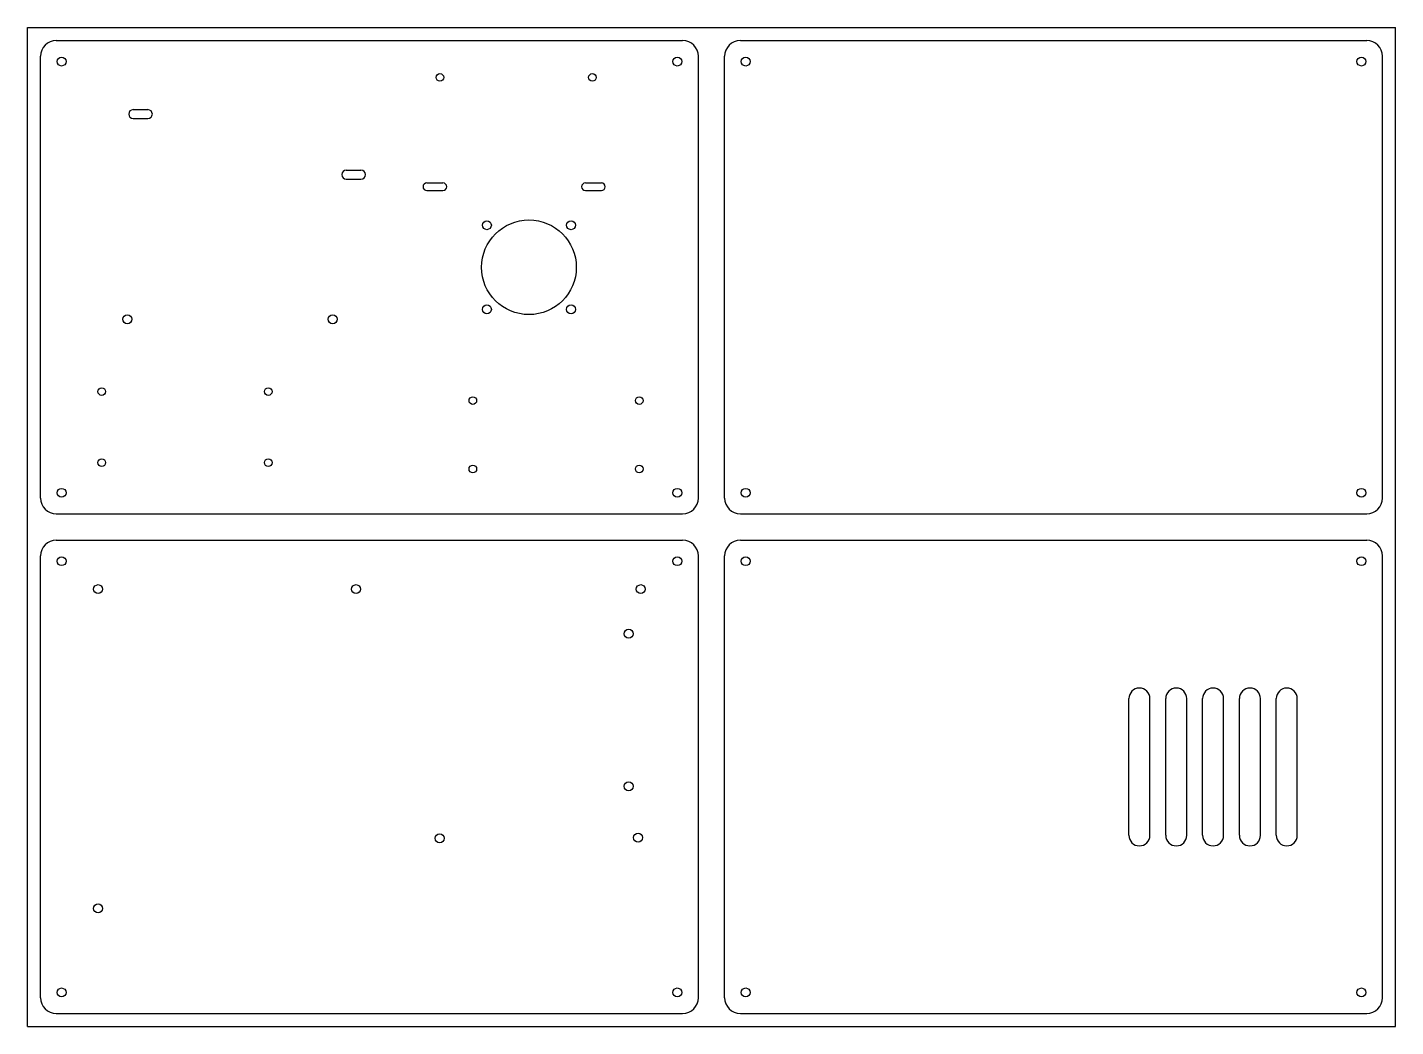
# Model space of a CAD drawing. Header units: millimetres. Extents: x 0 to 520, y 0 to 380.
import ezdxf

# ---------------------------------------------------------------- set-up
doc = ezdxf.new("R2010")
doc.units = ezdxf.units.MM

msp = doc.modelspace()

# ---------------------------------------------------------------- linework, layer by layer
at = {"layer": 'CUT'}
for p, q in [((11, 375), (249, 375)), ((271, 375), (509, 375)), ((5, 201), (5, 369)), ((255, 201), (255, 369)), ((265, 201), (265, 369)), ((515, 201), (515, 369)), ((40.2, 348.7), (45.8, 348.7)), ((40.2, 345.3), (45.8, 345.3)), ((121.19, 325.7), (126.79, 325.7)), ((121.19, 322.3), (126.79, 322.3)), ((151.8155, 320.846), (157.9155, 320.846)), ((151.8155, 317.946), (157.9155, 317.946)), ((212.0655, 320.816), (218.1655, 320.816)), ((212.0655, 317.916), (218.1655, 317.916)), ((11, 195), (249, 195)), ((271, 195), (509, 195)), ((11, 185), (249, 185)), ((271, 185), (509, 185)), ((5, 11), (5, 179)), ((255, 11), (255, 179)), ((265, 11), (265, 179)), ((515, 11), (515, 179)), ((418.63, 72.76), (418.63, 124.76)), ((426.63, 72.76), (426.63, 124.76)), ((432.63, 72.76), (432.63, 124.76)), ((440.63, 72.76), (440.63, 124.76)), ((446.63, 72.76), (446.63, 124.76)), ((454.63, 72.76), (454.63, 124.76)), ((460.63, 72.76), (460.63, 124.76)), ((468.63, 72.76), (468.63, 124.76)), ((474.63, 72.76), (474.63, 124.76)), ((482.63, 72.76), (482.63, 124.76)), ((11, 5), (249, 5)), ((271, 5), (509, 5))]:
    msp.add_line(p, q, dxfattribs=at)
for centre, radius in [((13, 367), 1.7), ((247, 367), 1.7), ((273, 367), 1.7), ((507, 367), 1.7), ((156.7655, 360.966), 1.45), ((214.7655, 360.966), 1.45), ((190.63, 288.76), 18), ((174.63, 304.76), 1.7), ((206.63, 304.76), 1.7), ((38, 269), 1.7), ((116, 269), 1.7), ((174.63, 272.76), 1.7), ((206.63, 272.76), 1.7), ((28.2925, 241.5), 1.45), ((91.5425, 241.5), 1.45), ((169.2925, 238.0595), 1.45), ((232.5425, 238.0595), 1.45), ((28.2925, 214.475), 1.45), ((91.5425, 214.475), 1.45), ((169.2925, 212.0595), 1.45), ((232.5425, 212.0595), 1.45), ((13, 203), 1.7), ((247, 203), 1.7), ((273, 203), 1.7), ((507, 203), 1.7), ((13, 177), 1.7), ((247, 177), 1.7), ((273, 177), 1.7), ((507, 177), 1.7), ((26.876, 166.374), 1.7), ((124.92, 166.374), 1.7), ((233.124, 166.374), 1.7), ((228.507, 149.4), 1.7), ((228.507, 91.4), 1.7), ((156.67, 71.632), 1.7), ((232.108, 71.886), 1.7), ((26.876, 44.962), 1.7), ((13, 13), 1.7), ((247, 13), 1.7), ((273, 13), 1.7), ((507, 13), 1.7)]:
    msp.add_circle(centre, radius, dxfattribs=at)
for centre, radius, start, end in [((11, 369), 6, 90, 180), ((249, 369), 6, 0, 90), ((271, 369), 6, 90, 180), ((509, 369), 6, 0, 90), ((40.2, 347), 1.7, 90, 270), ((45.8, 347), 1.7, -90, 90), ((121.19, 324), 1.7, 90, 270), ((126.79, 324), 1.7, -90, 90), ((151.8155, 319.396), 1.45, 90, 270), ((157.9155, 319.396), 1.45, -90, 90), ((212.0655, 319.366), 1.45, 90, 270), ((218.1655, 319.366), 1.45, -90, 90), ((11, 201), 6, 180, 270), ((249, 201), 6, 270, 360), ((271, 201), 6, 180, 270), ((509, 201), 6, 270, 360), ((11, 179), 6, 90, 180), ((249, 179), 6, 0, 90), ((271, 179), 6, 90, 180), ((509, 179), 6, 0, 90), ((422.63, 124.76), 4, 0, 180), ((436.63, 124.76), 4, 0, 180), ((450.63, 124.76), 4, 0, 180), ((464.63, 124.76), 4, 0, 180), ((478.63, 124.76), 4, 0, 180), ((422.63, 72.76), 4, 180, 360), ((436.63, 72.76), 4, 180, 360), ((450.63, 72.76), 4, 180, 360), ((464.63, 72.76), 4, 180, 360), ((478.63, 72.76), 4, 180, 360), ((11, 11), 6, 180, 270), ((249, 11), 6, 270, 360), ((271, 11), 6, 180, 270), ((509, 11), 6, 270, 360)]:
    msp.add_arc(centre, radius, start, end, dxfattribs=at)
at = {"layer": 'SHEET'}
for p, q in [((0, 0.1), (0, 379.9)), ((0.1, 380), (519.9, 380)), ((520, 0.1), (520, 379.9)), ((0.1, 0), (519.9, 0))]:
    msp.add_line(p, q, dxfattribs=at)
for centre, start, end in [((0.1, 379.9), 90, 180), ((519.9, 379.9), 0, 90), ((0.1, 0.1), 180, 270), ((519.9, 0.1), 270, 360)]:
    msp.add_arc(centre, 0.1, start, end, dxfattribs=at)

doc.saveas('drawing.dxf')
